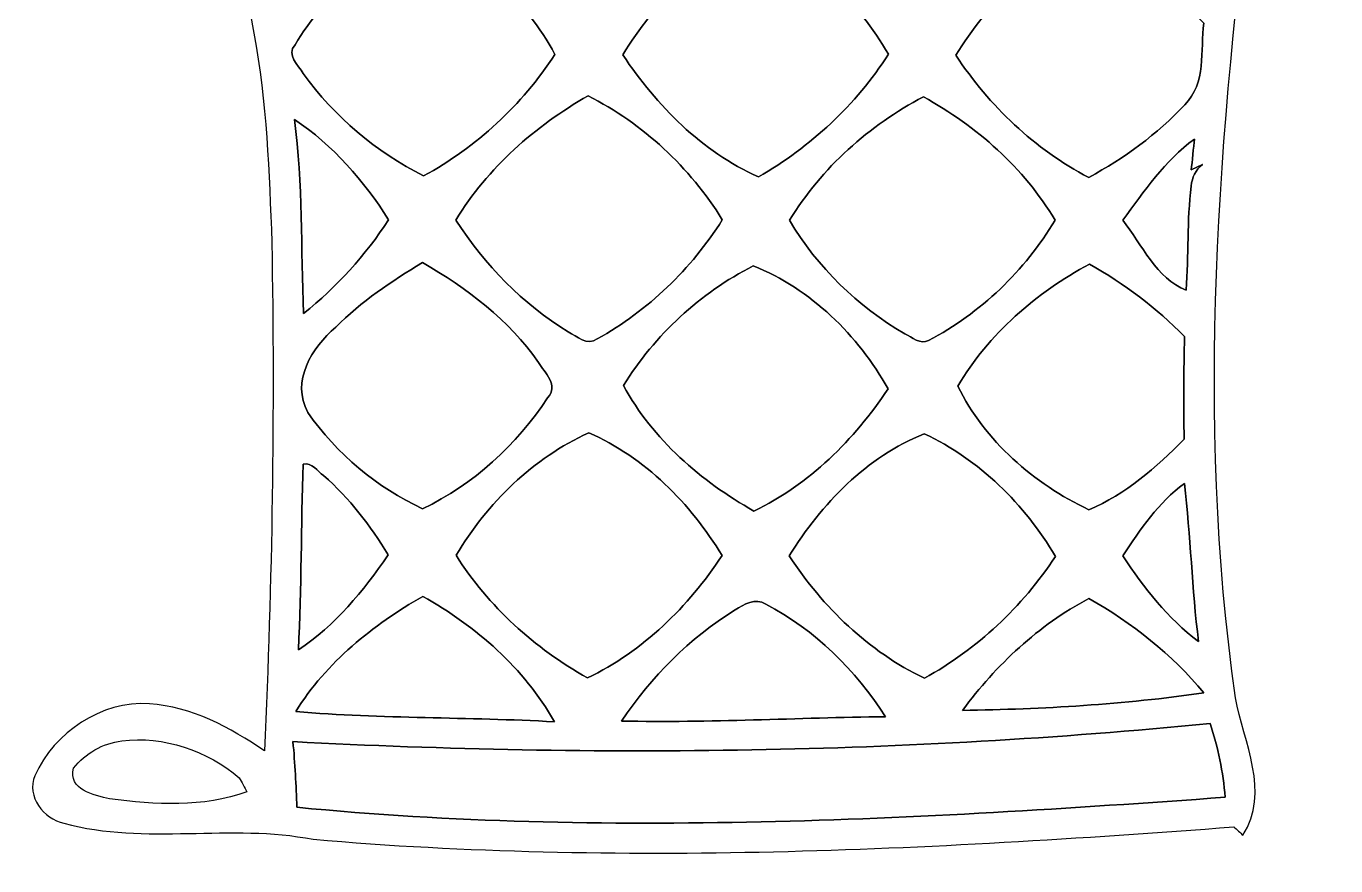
# Model space of a CAD drawing. Header units: centimetres. Extents: x -7 to 7, y -7.7 to 7.6.
# Drawn here: x -7.01 to -1.11, y -7.68 to -3.89 of the extents above; entities that cross this region are included whole.
import ezdxf

# ---------------------------------------------------------------- set-up
doc = ezdxf.new("R2010")
doc.units = ezdxf.units.CM
doc.header["$MEASUREMENT"] = 0
doc.layers.add('Camada 1', color=7, linetype='Continuous')

msp = doc.modelspace()

# ---------------------------------------------------------------- linework, layer by layer
at = {"layer": 'Camada 1', "color": 250}
for points, knots in [([(-5.57283, 0.38452), (-5.27227, 0.63923), (-4.85668, 0.67098), (-4.47957, 0.66216), (-4.47957, 0.66216), (-4.07492, 0.65933), (-3.64101, 0.54785), (-3.3595, 0.23953), (-3.3595, 0.23953), (-3.08926, -0.04797), (-2.99473, -0.44874), (-2.9531, -0.82973), (-2.9531, -0.82973), (-2.91923, -1.22378), (-2.93687, -1.62065), (-2.97568, -2.01365), (-2.97568, -2.01365), (-2.98202, -2.0962), (-2.97673, -2.18722), (-2.92276, -2.25495), (-2.92276, -2.25495), (-2.83669, -2.28847), (-2.80175, -2.18934), (-2.79576, -2.12302), (-2.79576, -2.12302), (-2.75237, -1.80304), (-2.66946, -1.48132), (-2.50084, -1.20261), (-2.50084, -1.20261), (-2.39323, -1.02551), (-2.22496, -0.86218), (-2.00978, -0.83925), (-2.00978, -0.83925), (-1.75541, -0.81597), (-1.51411, -0.95108), (-1.33456, -1.12112), (-1.33456, -1.12112), (-1.17122, -1.27528), (-1.10771, -1.50883), (-1.11972, -1.72861), (-1.11972, -1.72861), (-1.14406, -2.20802), (-1.42662, -2.62536), (-1.47319, -3.10056), (-1.47319, -3.10056), (-1.63759, -4.36386), (-1.74025, -5.6508), (-1.55999, -6.91832), (-1.55999, -6.91832), (-1.52293, -7.11975), (-1.40158, -7.34447), (-1.52646, -7.5385), (-1.52646, -7.5385), (-1.53634, -7.52897), (-1.55645, -7.51028), (-1.56669, -7.50076), (-1.56669, -7.50076), (-2.9464, -7.60518), (-4.33634, -7.67644), (-5.71746, -7.55685), (-5.71746, -7.55685), (-6.08753, -7.48312), (-6.47312, -7.58506), (-6.84035, -7.48417), (-6.84035, -7.48417), (-6.93242, -7.46512), (-7.0104, -7.36318), (-6.97089, -7.27004), (-6.97089, -7.27004), (-6.88269, -7.0739), (-6.67315, -6.93137), (-6.45512, -6.94619), (-6.45512, -6.94619), (-6.26356, -6.95924), (-6.09141, -7.05167), (-5.93653, -7.15856), (-5.93653, -7.15856), (-5.90161, -6.39514), (-5.88926, -5.63033), (-5.90337, -4.86587), (-5.90337, -4.86587), (-5.91467, -4.55012), (-5.92596, -4.23298), (-5.98416, -3.92182), (-5.98416, -3.92182), (-6.15702, -2.94534), (-6.30624, -1.94663), (-6.18596, -0.95462), (-6.18596, -0.95462), (-6.11857, -0.46601), (-5.97181, 0.06068), (-5.57283, 0.38452)], [0, 0, 0, 0, 0.0416667, 0.0416667, 0.0416667, 0.0416667, 0.0833333, 0.0833333, 0.0833333, 0.0833333, 0.125, 0.125, 0.125, 0.125, 0.1666667, 0.1666667, 0.1666667, 0.1666667, 0.2083333, 0.2083333, 0.2083333, 0.2083333, 0.25, 0.25, 0.25, 0.25, 0.2916667, 0.2916667, 0.2916667, 0.2916667, 0.3333333, 0.3333333, 0.3333333, 0.3333333, 0.375, 0.375, 0.375, 0.375, 0.4166667, 0.4166667, 0.4166667, 0.4166667, 0.4583333, 0.4583333, 0.4583333, 0.4583333, 0.5, 0.5, 0.5, 0.5, 0.5416667, 0.5416667, 0.5416667, 0.5416667, 0.5833333, 0.5833333, 0.5833333, 0.5833333, 0.625, 0.625, 0.625, 0.625, 0.6666667, 0.6666667, 0.6666667, 0.6666667, 0.7083333, 0.7083333, 0.7083333, 0.7083333, 0.75, 0.75, 0.75, 0.75, 0.7916667, 0.7916667, 0.7916667, 0.7916667, 0.8333333, 0.8333333, 0.8333333, 0.8333333, 0.875, 0.875, 0.875, 0.875, 0.9166667, 0.9166667, 0.9166667, 0.9166667, 1, 1, 1, 1]), ([(-5.79861, -3.97403), (-5.79861, -3.97403), (-5.79861, -3.97403), (-5.79861, -3.97403), (-5.79861, -3.97403), (-5.83847, -4.02096), (-5.7852, -4.06471), (-5.76155, -4.10386), (-5.76155, -4.10386), (-5.62115, -4.2993), (-5.43382, -4.45735), (-5.21899, -4.56564), (-5.21899, -4.56564), (-4.97945, -4.43442), (-4.7766, -4.24673), (-4.62738, -4.01778), (-4.62738, -4.01778), (-4.75721, -3.76907), (-4.98052, -3.58739), (-5.22216, -3.45369), (-5.22216, -3.45369), (-5.45535, -3.57222), (-5.66313, -3.7486), (-5.79861, -3.97403)], [0, 0, 0, 0, 0.1428571, 0.1428571, 0.1428571, 0.1428571, 0.2857143, 0.2857143, 0.2857143, 0.2857143, 0.4285714, 0.4285714, 0.4285714, 0.4285714, 0.5714286, 0.5714286, 0.5714286, 0.5714286, 0.7142857, 0.7142857, 0.7142857, 0.7142857, 1, 1, 1, 1]), ([(-4.32152, -4.01954), (-4.32152, -4.01954), (-4.32152, -4.01954), (-4.32152, -4.01954), (-4.32152, -4.01954), (-4.16701, -4.24992), (-3.96699, -4.45523), (-3.71016, -4.56988), (-3.71016, -4.56988), (-3.47415, -4.43371), (-3.27096, -4.24673), (-3.12384, -4.01672), (-3.12384, -4.01672), (-3.26143, -3.78178), (-3.46604, -3.57998), (-3.71403, -3.46499), (-3.71403, -3.46499), (-3.97369, -3.56517), (-4.17688, -3.78529), (-4.32152, -4.01954)], [0, 0, 0, 0, 0.1666667, 0.1666667, 0.1666667, 0.1666667, 0.3333333, 0.3333333, 0.3333333, 0.3333333, 0.5, 0.5, 0.5, 0.5, 0.6666667, 0.6666667, 0.6666667, 0.6666667, 1, 1, 1, 1]), ([(-2.8201, -4.02166), (-2.8201, -4.02166), (-2.8201, -4.02166), (-2.8201, -4.02166), (-2.8201, -4.02166), (-2.66876, -4.25026), (-2.46591, -4.44465), (-2.22144, -4.572), (-2.22144, -4.572), (-2.06128, -4.48627), (-1.9124, -4.37761), (-1.78893, -4.24427), (-1.78893, -4.24427), (-1.6898, -4.14901), (-1.71874, -3.99944), (-1.7032, -3.87597), (-1.7032, -3.87597), (-1.85596, -3.72004), (-2.01012, -3.54365), (-2.22179, -3.46991), (-2.22179, -3.46991), (-2.47438, -3.57964), (-2.67687, -3.78919), (-2.8201, -4.02166)], [0, 0, 0, 0, 0.1428571, 0.1428571, 0.1428571, 0.1428571, 0.2857143, 0.2857143, 0.2857143, 0.2857143, 0.4285714, 0.4285714, 0.4285714, 0.4285714, 0.5714286, 0.5714286, 0.5714286, 0.5714286, 0.7142857, 0.7142857, 0.7142857, 0.7142857, 1, 1, 1, 1]), ([(-5.0733, -4.76462), (-5.0733, -4.76462), (-5.0733, -4.76462), (-5.0733, -4.76462), (-5.0733, -4.76462), (-4.94417, -4.9671), (-4.77237, -5.14278), (-4.56776, -5.26908), (-4.56776, -5.26908), (-4.5272, -5.28849), (-4.48203, -5.3333), (-4.43618, -5.30048), (-4.43618, -5.30048), (-4.20687, -5.17243), (-4.01284, -4.98581), (-3.87278, -4.7632), (-3.87278, -4.7632), (-4.0199, -4.52542), (-4.22909, -4.33105), (-4.47815, -4.2037), (-4.47815, -4.2037), (-4.71628, -4.34199), (-4.93041, -4.52683), (-5.0733, -4.76462)], [0, 0, 0, 0, 0.1428571, 0.1428571, 0.1428571, 0.1428571, 0.2857143, 0.2857143, 0.2857143, 0.2857143, 0.4285714, 0.4285714, 0.4285714, 0.4285714, 0.5714286, 0.5714286, 0.5714286, 0.5714286, 0.7142857, 0.7142857, 0.7142857, 0.7142857, 1, 1, 1, 1]), ([(-3.56975, -4.76566), (-3.56975, -4.76566), (-3.56975, -4.76566), (-3.56975, -4.76566), (-3.56975, -4.76566), (-3.44523, -4.9784), (-3.26178, -5.15267), (-3.05082, -5.27826), (-3.05082, -5.27826), (-3.018, -5.29132), (-2.97992, -5.32835), (-2.94323, -5.30718), (-2.94323, -5.30718), (-2.70756, -5.18478), (-2.50966, -4.99285), (-2.37313, -4.76532), (-2.37313, -4.76532), (-2.51354, -4.5272), (-2.72625, -4.34233), (-2.9665, -4.20899), (-2.9665, -4.20899), (-3.21203, -4.33811), (-3.42511, -4.52754), (-3.56975, -4.76566)], [0, 0, 0, 0, 0.1428571, 0.1428571, 0.1428571, 0.1428571, 0.2857143, 0.2857143, 0.2857143, 0.2857143, 0.4285714, 0.4285714, 0.4285714, 0.4285714, 0.5714286, 0.5714286, 0.5714286, 0.5714286, 0.7142857, 0.7142857, 0.7142857, 0.7142857, 1, 1, 1, 1]), ([(-5.80107, -4.31095), (-5.80107, -4.31095), (-5.80107, -4.31095), (-5.80107, -4.31095), (-5.80107, -4.31095), (-5.76333, -4.60092), (-5.77179, -4.89374), (-5.7605, -5.18548), (-5.7605, -5.18548), (-5.61057, -5.06659), (-5.48111, -4.92407), (-5.37703, -4.7632), (-5.37703, -4.7632), (-5.48815, -4.58716), (-5.62751, -4.4277), (-5.80107, -4.31095)], [0, 0, 0, 0, 0.2, 0.2, 0.2, 0.2, 0.4, 0.4, 0.4, 0.4, 0.6, 0.6, 0.6, 0.6, 1, 1, 1, 1]), ([(-2.06798, -4.76532), (-2.06798, -4.76532), (-2.06798, -4.76532), (-2.06798, -4.76532), (-2.06798, -4.76532), (-1.98154, -4.87362), (-1.91557, -5.0299), (-1.78257, -5.08034), (-1.78257, -5.08034), (-1.77095, -4.92441), (-1.7787, -4.76708), (-1.7593, -4.61151), (-1.7593, -4.61151), (-1.75612, -4.572), (-1.73918, -4.53918), (-1.70885, -4.51379), (-1.70885, -4.51379), (-1.70885, -4.51379), (-1.75894, -4.53813), (-1.75894, -4.53813), (-1.75894, -4.53813), (-1.75541, -4.5032), (-1.74871, -4.43406), (-1.74519, -4.39914), (-1.74519, -4.39914), (-1.87854, -4.49686), (-1.97061, -4.63479), (-2.06798, -4.76532)], [0, 0, 0, 0, 0.125, 0.125, 0.125, 0.125, 0.25, 0.25, 0.25, 0.25, 0.375, 0.375, 0.375, 0.375, 0.5, 0.5, 0.5, 0.5, 0.625, 0.625, 0.625, 0.625, 0.75, 0.75, 0.75, 0.75, 1, 1, 1, 1]), ([(-5.61516, -5.24791), (-5.61516, -5.24791), (-5.61516, -5.24791), (-5.61516, -5.24791), (-5.61516, -5.24791), (-5.72452, -5.34034), (-5.81695, -5.48993), (-5.74111, -5.63245), (-5.74111, -5.63245), (-5.61162, -5.818), (-5.4296, -5.97217), (-5.22393, -6.06602), (-5.22393, -6.06602), (-4.99356, -5.95841), (-4.79953, -5.77744), (-4.66019, -5.56612), (-4.66019, -5.56612), (-4.60833, -5.5111), (-4.67325, -5.45324), (-4.70146, -5.40666), (-4.70146, -5.40666), (-4.83481, -5.21441), (-5.02391, -5.07188), (-5.22464, -4.95618), (-5.22464, -4.95618), (-5.36327, -5.04084), (-5.50016, -5.13186), (-5.61516, -5.24791)], [0, 0, 0, 0, 0.125, 0.125, 0.125, 0.125, 0.25, 0.25, 0.25, 0.25, 0.375, 0.375, 0.375, 0.375, 0.5, 0.5, 0.5, 0.5, 0.625, 0.625, 0.625, 0.625, 0.75, 0.75, 0.75, 0.75, 1, 1, 1, 1]), ([(-4.3187, -5.5111), (-4.3187, -5.5111), (-4.3187, -5.5111), (-4.3187, -5.5111), (-4.3187, -5.5111), (-4.18499, -5.75522), (-3.9698, -5.94113), (-3.73027, -6.07694), (-3.73027, -6.07694), (-3.48014, -5.95558), (-3.27837, -5.75556), (-3.12561, -5.52591), (-3.12561, -5.52591), (-3.26143, -5.28389), (-3.4738, -5.07471), (-3.73308, -4.97134), (-3.73308, -4.97134), (-3.97333, -5.09305), (-4.17724, -5.28214), (-4.3187, -5.5111)], [0, 0, 0, 0, 0.1666667, 0.1666667, 0.1666667, 0.1666667, 0.3333333, 0.3333333, 0.3333333, 0.3333333, 0.5, 0.5, 0.5, 0.5, 0.6666667, 0.6666667, 0.6666667, 0.6666667, 1, 1, 1, 1]), ([(-2.81164, -5.51356), (-2.81164, -5.51356), (-2.81164, -5.51356), (-2.81164, -5.51356), (-2.81164, -5.51356), (-2.69027, -5.76014), (-2.46732, -5.95417), (-2.22108, -6.0706), (-2.22108, -6.0706), (-2.05422, -6.00216), (-1.91735, -5.87869), (-1.79105, -5.7531), (-1.79105, -5.7531), (-1.79458, -5.59859), (-1.79317, -5.44405), (-1.78964, -5.2899), (-1.78964, -5.2899), (-1.91593, -5.16078), (-2.06092, -5.05178), (-2.21791, -4.96322), (-2.21791, -4.96322), (-2.45816, -5.09198), (-2.67229, -5.27755), (-2.81164, -5.51356)], [0, 0, 0, 0, 0.1428571, 0.1428571, 0.1428571, 0.1428571, 0.2857143, 0.2857143, 0.2857143, 0.2857143, 0.4285714, 0.4285714, 0.4285714, 0.4285714, 0.5714286, 0.5714286, 0.5714286, 0.5714286, 0.7142857, 0.7142857, 0.7142857, 0.7142857, 1, 1, 1, 1]), ([(-5.07293, -6.27591), (-5.07293, -6.27591), (-5.07293, -6.27591), (-5.07293, -6.27591), (-5.07293, -6.27591), (-4.92653, -6.50769), (-4.71945, -6.695), (-4.48098, -6.82907), (-4.48098, -6.82907), (-4.22909, -6.70842), (-4.02624, -6.50875), (-3.87385, -6.27732), (-3.87385, -6.27732), (-4.01567, -6.04307), (-4.22275, -5.83388), (-4.47462, -5.72381), (-4.47462, -5.72381), (-4.7251, -5.83706), (-4.93218, -6.04061), (-5.07293, -6.27591)], [0, 0, 0, 0, 0.1666667, 0.1666667, 0.1666667, 0.1666667, 0.3333333, 0.3333333, 0.3333333, 0.3333333, 0.5, 0.5, 0.5, 0.5, 0.6666667, 0.6666667, 0.6666667, 0.6666667, 1, 1, 1, 1]), ([(-3.57116, -6.27909), (-3.57116, -6.27909), (-3.57116, -6.27909), (-3.57116, -6.27909), (-3.57116, -6.27909), (-3.41877, -6.51121), (-3.21451, -6.70913), (-2.96228, -6.83048), (-2.96228, -6.83048), (-2.72308, -6.6989), (-2.5213, -6.50945), (-2.37172, -6.2812), (-2.37172, -6.2812), (-2.50966, -6.04626), (-2.71497, -5.84412), (-2.96262, -5.7284), (-2.96262, -5.7284), (-3.22192, -5.8307), (-3.42618, -6.04485), (-3.57116, -6.27909)], [0, 0, 0, 0, 0.1666667, 0.1666667, 0.1666667, 0.1666667, 0.3333333, 0.3333333, 0.3333333, 0.3333333, 0.5, 0.5, 0.5, 0.5, 0.6666667, 0.6666667, 0.6666667, 0.6666667, 1, 1, 1, 1]), ([(-5.76155, -5.86458), (-5.76155, -5.86458), (-5.76155, -5.86458), (-5.76155, -5.86458), (-5.76155, -5.86458), (-5.77285, -6.14362), (-5.76826, -6.42372), (-5.78343, -6.70277), (-5.78343, -6.70277), (-5.61693, -6.59306), (-5.49168, -6.43678), (-5.37915, -6.27486), (-5.37915, -6.27486), (-5.45747, -6.1415), (-5.55449, -6.01944), (-5.66985, -5.91679), (-5.66985, -5.91679), (-5.69841, -5.89667), (-5.72206, -5.85645), (-5.76155, -5.86458)], [0, 0, 0, 0, 0.1666667, 0.1666667, 0.1666667, 0.1666667, 0.3333333, 0.3333333, 0.3333333, 0.3333333, 0.5, 0.5, 0.5, 0.5, 0.6666667, 0.6666667, 0.6666667, 0.6666667, 1, 1, 1, 1]), ([(-2.06728, -6.27909), (-2.06728, -6.27909), (-2.06728, -6.27909), (-2.06728, -6.27909), (-2.06728, -6.27909), (-1.97238, -6.42301), (-1.86513, -6.56061), (-1.72649, -6.66467), (-1.72649, -6.66467), (-1.75612, -6.42796), (-1.76176, -6.18842), (-1.79034, -5.95207), (-1.79034, -5.95207), (-1.90641, -6.03849), (-1.99002, -6.15843), (-2.06728, -6.27909)], [0, 0, 0, 0, 0.2, 0.2, 0.2, 0.2, 0.4, 0.4, 0.4, 0.4, 0.6, 0.6, 0.6, 0.6, 1, 1, 1, 1]), ([(-5.79578, -6.98112), (-5.79578, -6.98112), (-5.79578, -6.98112), (-5.79578, -6.98112), (-5.79578, -6.98112), (-5.40737, -7.01321), (-5.01755, -7.00546), (-4.62915, -7.02697), (-4.62915, -7.02697), (-4.76673, -6.78427), (-4.98157, -6.59694), (-5.22286, -6.46148), (-5.22286, -6.46148), (-5.44829, -6.59058), (-5.65714, -6.75781), (-5.79578, -6.98112)], [0, 0, 0, 0, 0.2, 0.2, 0.2, 0.2, 0.4, 0.4, 0.4, 0.4, 0.6, 0.6, 0.6, 0.6, 1, 1, 1, 1]), ([(-3.81565, -6.52251), (-3.81565, -6.52251), (-3.81565, -6.52251), (-3.81565, -6.52251), (-3.81565, -6.52251), (-4.02061, -6.6502), (-4.1924, -6.82412), (-4.32788, -7.02344), (-4.32788, -7.02344), (-3.931, -7.03226), (-3.53447, -7.00863), (-3.13725, -7.00405), (-3.13725, -7.00405), (-3.27201, -6.7945), (-3.4551, -6.61212), (-3.677, -6.4971), (-3.677, -6.4971), (-3.72392, -6.46606), (-3.77506, -6.4971), (-3.81565, -6.52251)], [0, 0, 0, 0, 0.1666667, 0.1666667, 0.1666667, 0.1666667, 0.3333333, 0.3333333, 0.3333333, 0.3333333, 0.5, 0.5, 0.5, 0.5, 0.6666667, 0.6666667, 0.6666667, 0.6666667, 1, 1, 1, 1]), ([(-2.79011, -6.97547), (-2.79011, -6.97547), (-2.79011, -6.97547), (-2.79011, -6.97547), (-2.79011, -6.97547), (-2.4271, -6.96982), (-2.06199, -6.94901), (-1.70249, -6.89645), (-1.70249, -6.89645), (-1.8475, -6.72324), (-2.02459, -6.58071), (-2.22144, -6.471), (-2.22144, -6.471), (-2.44792, -6.592), (-2.63806, -6.7698), (-2.79011, -6.97547)], [0, 0, 0, 0, 0.2, 0.2, 0.2, 0.2, 0.4, 0.4, 0.4, 0.4, 0.6, 0.6, 0.6, 0.6, 1, 1, 1, 1]), ([(-5.80813, -7.11658), (-5.80813, -7.11658), (-5.80813, -7.11658), (-5.80813, -7.11658), (-5.80813, -7.11658), (-5.79861, -7.21501), (-5.79402, -7.31378), (-5.79013, -7.41257), (-5.79013, -7.41257), (-4.39878, -7.54768), (-2.9972, -7.4676), (-1.60619, -7.3674), (-1.60619, -7.3674), (-1.61571, -7.25382), (-1.63795, -7.14199), (-1.67464, -7.03403), (-1.67464, -7.03403), (-3.04729, -7.17125), (-4.43089, -7.18819), (-5.80813, -7.11658)], [0, 0, 0, 0, 0.1666667, 0.1666667, 0.1666667, 0.1666667, 0.3333333, 0.3333333, 0.3333333, 0.3333333, 0.5, 0.5, 0.5, 0.5, 0.6666667, 0.6666667, 0.6666667, 0.6666667, 1, 1, 1, 1]), ([(-6.58001, -7.11305), (-6.58001, -7.11305), (-6.58001, -7.11305), (-6.58001, -7.11305), (-6.58001, -7.11305), (-6.66537, -7.12364), (-6.74299, -7.1695), (-6.79767, -7.23582), (-6.79767, -7.23582), (-6.82201, -7.33319), (-6.70489, -7.35787), (-6.63434, -7.37481), (-6.63434, -7.37481), (-6.43008, -7.40127), (-6.21205, -7.41469), (-6.0152, -7.34272), (-6.0152, -7.34272), (-6.02402, -7.32683), (-6.04131, -7.2958), (-6.05013, -7.28027), (-6.05013, -7.28027), (-6.19337, -7.15715), (-6.39127, -7.08907), (-6.58001, -7.11305)], [0, 0, 0, 0, 0.1428571, 0.1428571, 0.1428571, 0.1428571, 0.2857143, 0.2857143, 0.2857143, 0.2857143, 0.4285714, 0.4285714, 0.4285714, 0.4285714, 0.5714286, 0.5714286, 0.5714286, 0.5714286, 0.7142857, 0.7142857, 0.7142857, 0.7142857, 1, 1, 1, 1])]:
    msp.add_open_spline(points, degree=3, knots=knots, dxfattribs=at)
at = {"layer": 'Camada 1', "color": 253}
for points, knots in [([(-5.79861, -3.97403), (-5.66313, -3.7486), (-5.45535, -3.57222), (-5.22216, -3.45369), (-5.22216, -3.45369), (-4.98052, -3.58739), (-4.75721, -3.76907), (-4.62738, -4.01778), (-4.62738, -4.01778), (-4.7766, -4.24673), (-4.97945, -4.43442), (-5.21899, -4.56564), (-5.21899, -4.56564), (-5.43382, -4.45735), (-5.62115, -4.2993), (-5.76155, -4.10386), (-5.76155, -4.10386), (-5.7852, -4.06471), (-5.83847, -4.02096), (-5.79861, -3.97403)], [0, 0, 0, 0, 0.1666667, 0.1666667, 0.1666667, 0.1666667, 0.3333333, 0.3333333, 0.3333333, 0.3333333, 0.5, 0.5, 0.5, 0.5, 0.6666667, 0.6666667, 0.6666667, 0.6666667, 1, 1, 1, 1]), ([(-4.32152, -4.01954), (-4.17688, -3.78529), (-3.97369, -3.56517), (-3.71403, -3.46499), (-3.71403, -3.46499), (-3.46604, -3.57998), (-3.26143, -3.78178), (-3.12384, -4.01672), (-3.12384, -4.01672), (-3.27096, -4.24673), (-3.47415, -4.43371), (-3.71016, -4.56988), (-3.71016, -4.56988), (-3.96699, -4.45523), (-4.16701, -4.24992), (-4.32152, -4.01954)], [0, 0, 0, 0, 0.2, 0.2, 0.2, 0.2, 0.4, 0.4, 0.4, 0.4, 0.6, 0.6, 0.6, 0.6, 1, 1, 1, 1]), ([(-2.8201, -4.02166), (-2.67687, -3.78919), (-2.47438, -3.57964), (-2.22179, -3.46991), (-2.22179, -3.46991), (-2.01012, -3.54365), (-1.85596, -3.72004), (-1.7032, -3.87597), (-1.7032, -3.87597), (-1.71874, -3.99944), (-1.6898, -4.14901), (-1.78893, -4.24427), (-1.78893, -4.24427), (-1.9124, -4.37761), (-2.06128, -4.48627), (-2.22144, -4.572), (-2.22144, -4.572), (-2.46591, -4.44465), (-2.66876, -4.25026), (-2.8201, -4.02166)], [0, 0, 0, 0, 0.1666667, 0.1666667, 0.1666667, 0.1666667, 0.3333333, 0.3333333, 0.3333333, 0.3333333, 0.5, 0.5, 0.5, 0.5, 0.6666667, 0.6666667, 0.6666667, 0.6666667, 1, 1, 1, 1]), ([(-5.0733, -4.76462), (-4.93041, -4.52683), (-4.71628, -4.34199), (-4.47815, -4.2037), (-4.47815, -4.2037), (-4.22909, -4.33105), (-4.0199, -4.52542), (-3.87278, -4.7632), (-3.87278, -4.7632), (-4.01284, -4.98581), (-4.20687, -5.17243), (-4.43618, -5.30048), (-4.43618, -5.30048), (-4.48203, -5.3333), (-4.5272, -5.28849), (-4.56776, -5.26908), (-4.56776, -5.26908), (-4.77237, -5.14278), (-4.94417, -4.9671), (-5.0733, -4.76462)], [0, 0, 0, 0, 0.1666667, 0.1666667, 0.1666667, 0.1666667, 0.3333333, 0.3333333, 0.3333333, 0.3333333, 0.5, 0.5, 0.5, 0.5, 0.6666667, 0.6666667, 0.6666667, 0.6666667, 1, 1, 1, 1]), ([(-3.56975, -4.76566), (-3.42511, -4.52754), (-3.21203, -4.33811), (-2.9665, -4.20899), (-2.9665, -4.20899), (-2.72625, -4.34233), (-2.51354, -4.5272), (-2.37313, -4.76532), (-2.37313, -4.76532), (-2.50966, -4.99285), (-2.70756, -5.18478), (-2.94323, -5.30718), (-2.94323, -5.30718), (-2.97992, -5.32835), (-3.018, -5.29132), (-3.05082, -5.27826), (-3.05082, -5.27826), (-3.26178, -5.15267), (-3.44523, -4.9784), (-3.56975, -4.76566)], [0, 0, 0, 0, 0.1666667, 0.1666667, 0.1666667, 0.1666667, 0.3333333, 0.3333333, 0.3333333, 0.3333333, 0.5, 0.5, 0.5, 0.5, 0.6666667, 0.6666667, 0.6666667, 0.6666667, 1, 1, 1, 1]), ([(-5.80107, -4.31095), (-5.62751, -4.4277), (-5.48815, -4.58716), (-5.37703, -4.7632), (-5.37703, -4.7632), (-5.48111, -4.92407), (-5.61057, -5.06659), (-5.7605, -5.18548), (-5.7605, -5.18548), (-5.77179, -4.89374), (-5.76333, -4.60092), (-5.80107, -4.31095)], [0, 0, 0, 0, 0.25, 0.25, 0.25, 0.25, 0.5, 0.5, 0.5, 0.5, 1, 1, 1, 1]), ([(-2.06798, -4.76532), (-1.97061, -4.63479), (-1.87854, -4.49686), (-1.74519, -4.39914), (-1.74519, -4.39914), (-1.74871, -4.43406), (-1.75541, -4.5032), (-1.75894, -4.53813), (-1.75894, -4.53813), (-1.75894, -4.53813), (-1.70885, -4.51379), (-1.70885, -4.51379), (-1.70885, -4.51379), (-1.73918, -4.53918), (-1.75612, -4.572), (-1.7593, -4.61151), (-1.7593, -4.61151), (-1.7787, -4.76708), (-1.77095, -4.92441), (-1.78257, -5.08034), (-1.78257, -5.08034), (-1.91557, -5.0299), (-1.98154, -4.87362), (-2.06798, -4.76532)], [0, 0, 0, 0, 0.1428571, 0.1428571, 0.1428571, 0.1428571, 0.2857143, 0.2857143, 0.2857143, 0.2857143, 0.4285714, 0.4285714, 0.4285714, 0.4285714, 0.5714286, 0.5714286, 0.5714286, 0.5714286, 0.7142857, 0.7142857, 0.7142857, 0.7142857, 1, 1, 1, 1]), ([(-5.61516, -5.24791), (-5.50016, -5.13186), (-5.36327, -5.04084), (-5.22464, -4.95618), (-5.22464, -4.95618), (-5.02391, -5.07188), (-4.83481, -5.21441), (-4.70146, -5.40666), (-4.70146, -5.40666), (-4.67325, -5.45324), (-4.60833, -5.5111), (-4.66019, -5.56612), (-4.66019, -5.56612), (-4.79953, -5.77744), (-4.99356, -5.95841), (-5.22393, -6.06602), (-5.22393, -6.06602), (-5.4296, -5.97217), (-5.61162, -5.818), (-5.74111, -5.63245), (-5.74111, -5.63245), (-5.81695, -5.48993), (-5.72452, -5.34034), (-5.61516, -5.24791)], [0, 0, 0, 0, 0.1428571, 0.1428571, 0.1428571, 0.1428571, 0.2857143, 0.2857143, 0.2857143, 0.2857143, 0.4285714, 0.4285714, 0.4285714, 0.4285714, 0.5714286, 0.5714286, 0.5714286, 0.5714286, 0.7142857, 0.7142857, 0.7142857, 0.7142857, 1, 1, 1, 1]), ([(-4.3187, -5.5111), (-4.17724, -5.28214), (-3.97333, -5.09305), (-3.73308, -4.97134), (-3.73308, -4.97134), (-3.4738, -5.07471), (-3.26143, -5.28389), (-3.12561, -5.52591), (-3.12561, -5.52591), (-3.27837, -5.75556), (-3.48014, -5.95558), (-3.73027, -6.07694), (-3.73027, -6.07694), (-3.9698, -5.94113), (-4.18499, -5.75522), (-4.3187, -5.5111)], [0, 0, 0, 0, 0.2, 0.2, 0.2, 0.2, 0.4, 0.4, 0.4, 0.4, 0.6, 0.6, 0.6, 0.6, 1, 1, 1, 1]), ([(-2.81164, -5.51356), (-2.67229, -5.27755), (-2.45816, -5.09198), (-2.21791, -4.96322), (-2.21791, -4.96322), (-2.06092, -5.05178), (-1.91593, -5.16078), (-1.78964, -5.2899), (-1.78964, -5.2899), (-1.79317, -5.44405), (-1.79458, -5.59859), (-1.79105, -5.7531), (-1.79105, -5.7531), (-1.91735, -5.87869), (-2.05422, -6.00216), (-2.22108, -6.0706), (-2.22108, -6.0706), (-2.46732, -5.95417), (-2.69027, -5.76014), (-2.81164, -5.51356)], [0, 0, 0, 0, 0.1666667, 0.1666667, 0.1666667, 0.1666667, 0.3333333, 0.3333333, 0.3333333, 0.3333333, 0.5, 0.5, 0.5, 0.5, 0.6666667, 0.6666667, 0.6666667, 0.6666667, 1, 1, 1, 1]), ([(-5.07293, -6.27591), (-4.93218, -6.04061), (-4.7251, -5.83706), (-4.47462, -5.72381), (-4.47462, -5.72381), (-4.22275, -5.83388), (-4.01567, -6.04307), (-3.87385, -6.27732), (-3.87385, -6.27732), (-4.02624, -6.50875), (-4.22909, -6.70842), (-4.48098, -6.82907), (-4.48098, -6.82907), (-4.71945, -6.695), (-4.92653, -6.50769), (-5.07293, -6.27591)], [0, 0, 0, 0, 0.2, 0.2, 0.2, 0.2, 0.4, 0.4, 0.4, 0.4, 0.6, 0.6, 0.6, 0.6, 1, 1, 1, 1]), ([(-3.57116, -6.27909), (-3.42618, -6.04485), (-3.22192, -5.8307), (-2.96262, -5.7284), (-2.96262, -5.7284), (-2.71497, -5.84412), (-2.50966, -6.04626), (-2.37172, -6.2812), (-2.37172, -6.2812), (-2.5213, -6.50945), (-2.72308, -6.6989), (-2.96228, -6.83048), (-2.96228, -6.83048), (-3.21451, -6.70913), (-3.41877, -6.51121), (-3.57116, -6.27909)], [0, 0, 0, 0, 0.2, 0.2, 0.2, 0.2, 0.4, 0.4, 0.4, 0.4, 0.6, 0.6, 0.6, 0.6, 1, 1, 1, 1]), ([(-5.76155, -5.86458), (-5.72206, -5.85645), (-5.69841, -5.89667), (-5.66985, -5.91679), (-5.66985, -5.91679), (-5.55449, -6.01944), (-5.45747, -6.1415), (-5.37915, -6.27486), (-5.37915, -6.27486), (-5.49168, -6.43678), (-5.61693, -6.59306), (-5.78343, -6.70277), (-5.78343, -6.70277), (-5.76826, -6.42372), (-5.77285, -6.14362), (-5.76155, -5.86458)], [0, 0, 0, 0, 0.2, 0.2, 0.2, 0.2, 0.4, 0.4, 0.4, 0.4, 0.6, 0.6, 0.6, 0.6, 1, 1, 1, 1]), ([(-2.06728, -6.27909), (-1.99002, -6.15843), (-1.90641, -6.03849), (-1.79034, -5.95207), (-1.79034, -5.95207), (-1.76176, -6.18842), (-1.75612, -6.42796), (-1.72649, -6.66467), (-1.72649, -6.66467), (-1.86513, -6.56061), (-1.97238, -6.42301), (-2.06728, -6.27909)], [0, 0, 0, 0, 0.25, 0.25, 0.25, 0.25, 0.5, 0.5, 0.5, 0.5, 1, 1, 1, 1]), ([(-5.79578, -6.98112), (-5.65714, -6.75781), (-5.44829, -6.59058), (-5.22286, -6.46148), (-5.22286, -6.46148), (-4.98157, -6.59694), (-4.76673, -6.78427), (-4.62915, -7.02697), (-4.62915, -7.02697), (-5.01755, -7.00546), (-5.40737, -7.01321), (-5.79578, -6.98112)], [0, 0, 0, 0, 0.25, 0.25, 0.25, 0.25, 0.5, 0.5, 0.5, 0.5, 1, 1, 1, 1]), ([(-3.81565, -6.52251), (-3.77506, -6.4971), (-3.72392, -6.46606), (-3.677, -6.4971), (-3.677, -6.4971), (-3.4551, -6.61212), (-3.27201, -6.7945), (-3.13725, -7.00405), (-3.13725, -7.00405), (-3.53447, -7.00863), (-3.931, -7.03226), (-4.32788, -7.02344), (-4.32788, -7.02344), (-4.1924, -6.82412), (-4.02061, -6.6502), (-3.81565, -6.52251)], [0, 0, 0, 0, 0.2, 0.2, 0.2, 0.2, 0.4, 0.4, 0.4, 0.4, 0.6, 0.6, 0.6, 0.6, 1, 1, 1, 1]), ([(-2.79011, -6.97547), (-2.63806, -6.7698), (-2.44792, -6.592), (-2.22144, -6.471), (-2.22144, -6.471), (-2.02459, -6.58071), (-1.8475, -6.72324), (-1.70249, -6.89645), (-1.70249, -6.89645), (-2.06199, -6.94901), (-2.4271, -6.96982), (-2.79011, -6.97547)], [0, 0, 0, 0, 0.25, 0.25, 0.25, 0.25, 0.5, 0.5, 0.5, 0.5, 1, 1, 1, 1]), ([(-5.80813, -7.11658), (-4.43089, -7.18819), (-3.04729, -7.17125), (-1.67464, -7.03403), (-1.67464, -7.03403), (-1.63795, -7.14199), (-1.61571, -7.25382), (-1.60619, -7.3674), (-1.60619, -7.3674), (-2.9972, -7.4676), (-4.39878, -7.54768), (-5.79013, -7.41257), (-5.79013, -7.41257), (-5.79402, -7.31378), (-5.79861, -7.21501), (-5.80813, -7.11658)], [0, 0, 0, 0, 0.2, 0.2, 0.2, 0.2, 0.4, 0.4, 0.4, 0.4, 0.6, 0.6, 0.6, 0.6, 1, 1, 1, 1])]:
    msp.add_open_spline(points, degree=3, knots=knots, dxfattribs=at)

doc.saveas('drawing.dxf')
